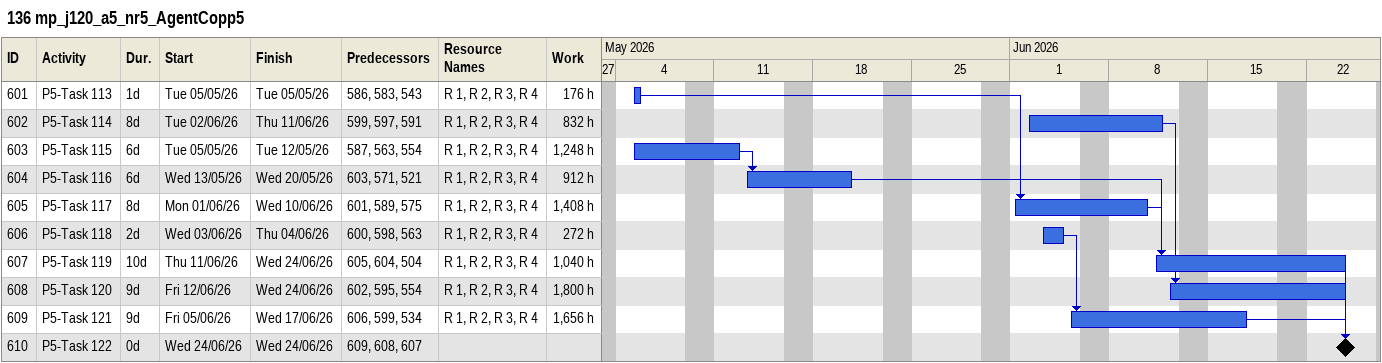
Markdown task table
136 mp_j120_a5_nr5_AgentCopp5

| ID | Task | Duration | Start | Finish | Predecessors | Resources | Work (h) |
|---|---|---|---|---|---|---|---|
| 601 | P5-Task 113 | 1d | 2026-05-05 | 2026-05-05 | 586, 583, 543 | R 1, R 2, R 3, R 4 | 176 |
| 602 | P5-Task 114 | 8d | 2026-06-02 | 2026-06-11 | 599, 597, 591 | R 1, R 2, R 3, R 4 | 832 |
| 603 | P5-Task 115 | 6d | 2026-05-05 | 2026-05-12 | 587, 563, 554 | R 1, R 2, R 3, R 4 | 1248 |
| 604 | P5-Task 116 | 6d | 2026-05-13 | 2026-05-20 | 603, 571, 521 | R 1, R 2, R 3, R 4 | 912 |
| 605 | P5-Task 117 | 8d | 2026-06-01 | 2026-06-10 | 601, 589, 575 | R 1, R 2, R 3, R 4 | 1408 |
| 606 | P5-Task 118 | 2d | 2026-06-03 | 2026-06-04 | 600, 598, 563 | R 1, R 2, R 3, R 4 | 272 |
| 607 | P5-Task 119 | 10d | 2026-06-11 | 2026-06-24 | 605, 604, 504 | R 1, R 2, R 3, R 4 | 1040 |
| 608 | P5-Task 120 | 9d | 2026-06-12 | 2026-06-24 | 602, 595, 554 | R 1, R 2, R 3, R 4 | 1800 |
| 609 | P5-Task 121 | 9d | 2026-06-05 | 2026-06-17 | 606, 599, 534 | R 1, R 2, R 3, R 4 | 1656 |
| 610 | P5-Task 122 | 0d | 2026-06-24 | 2026-06-24 | 609, 608, 607 |  |  |
